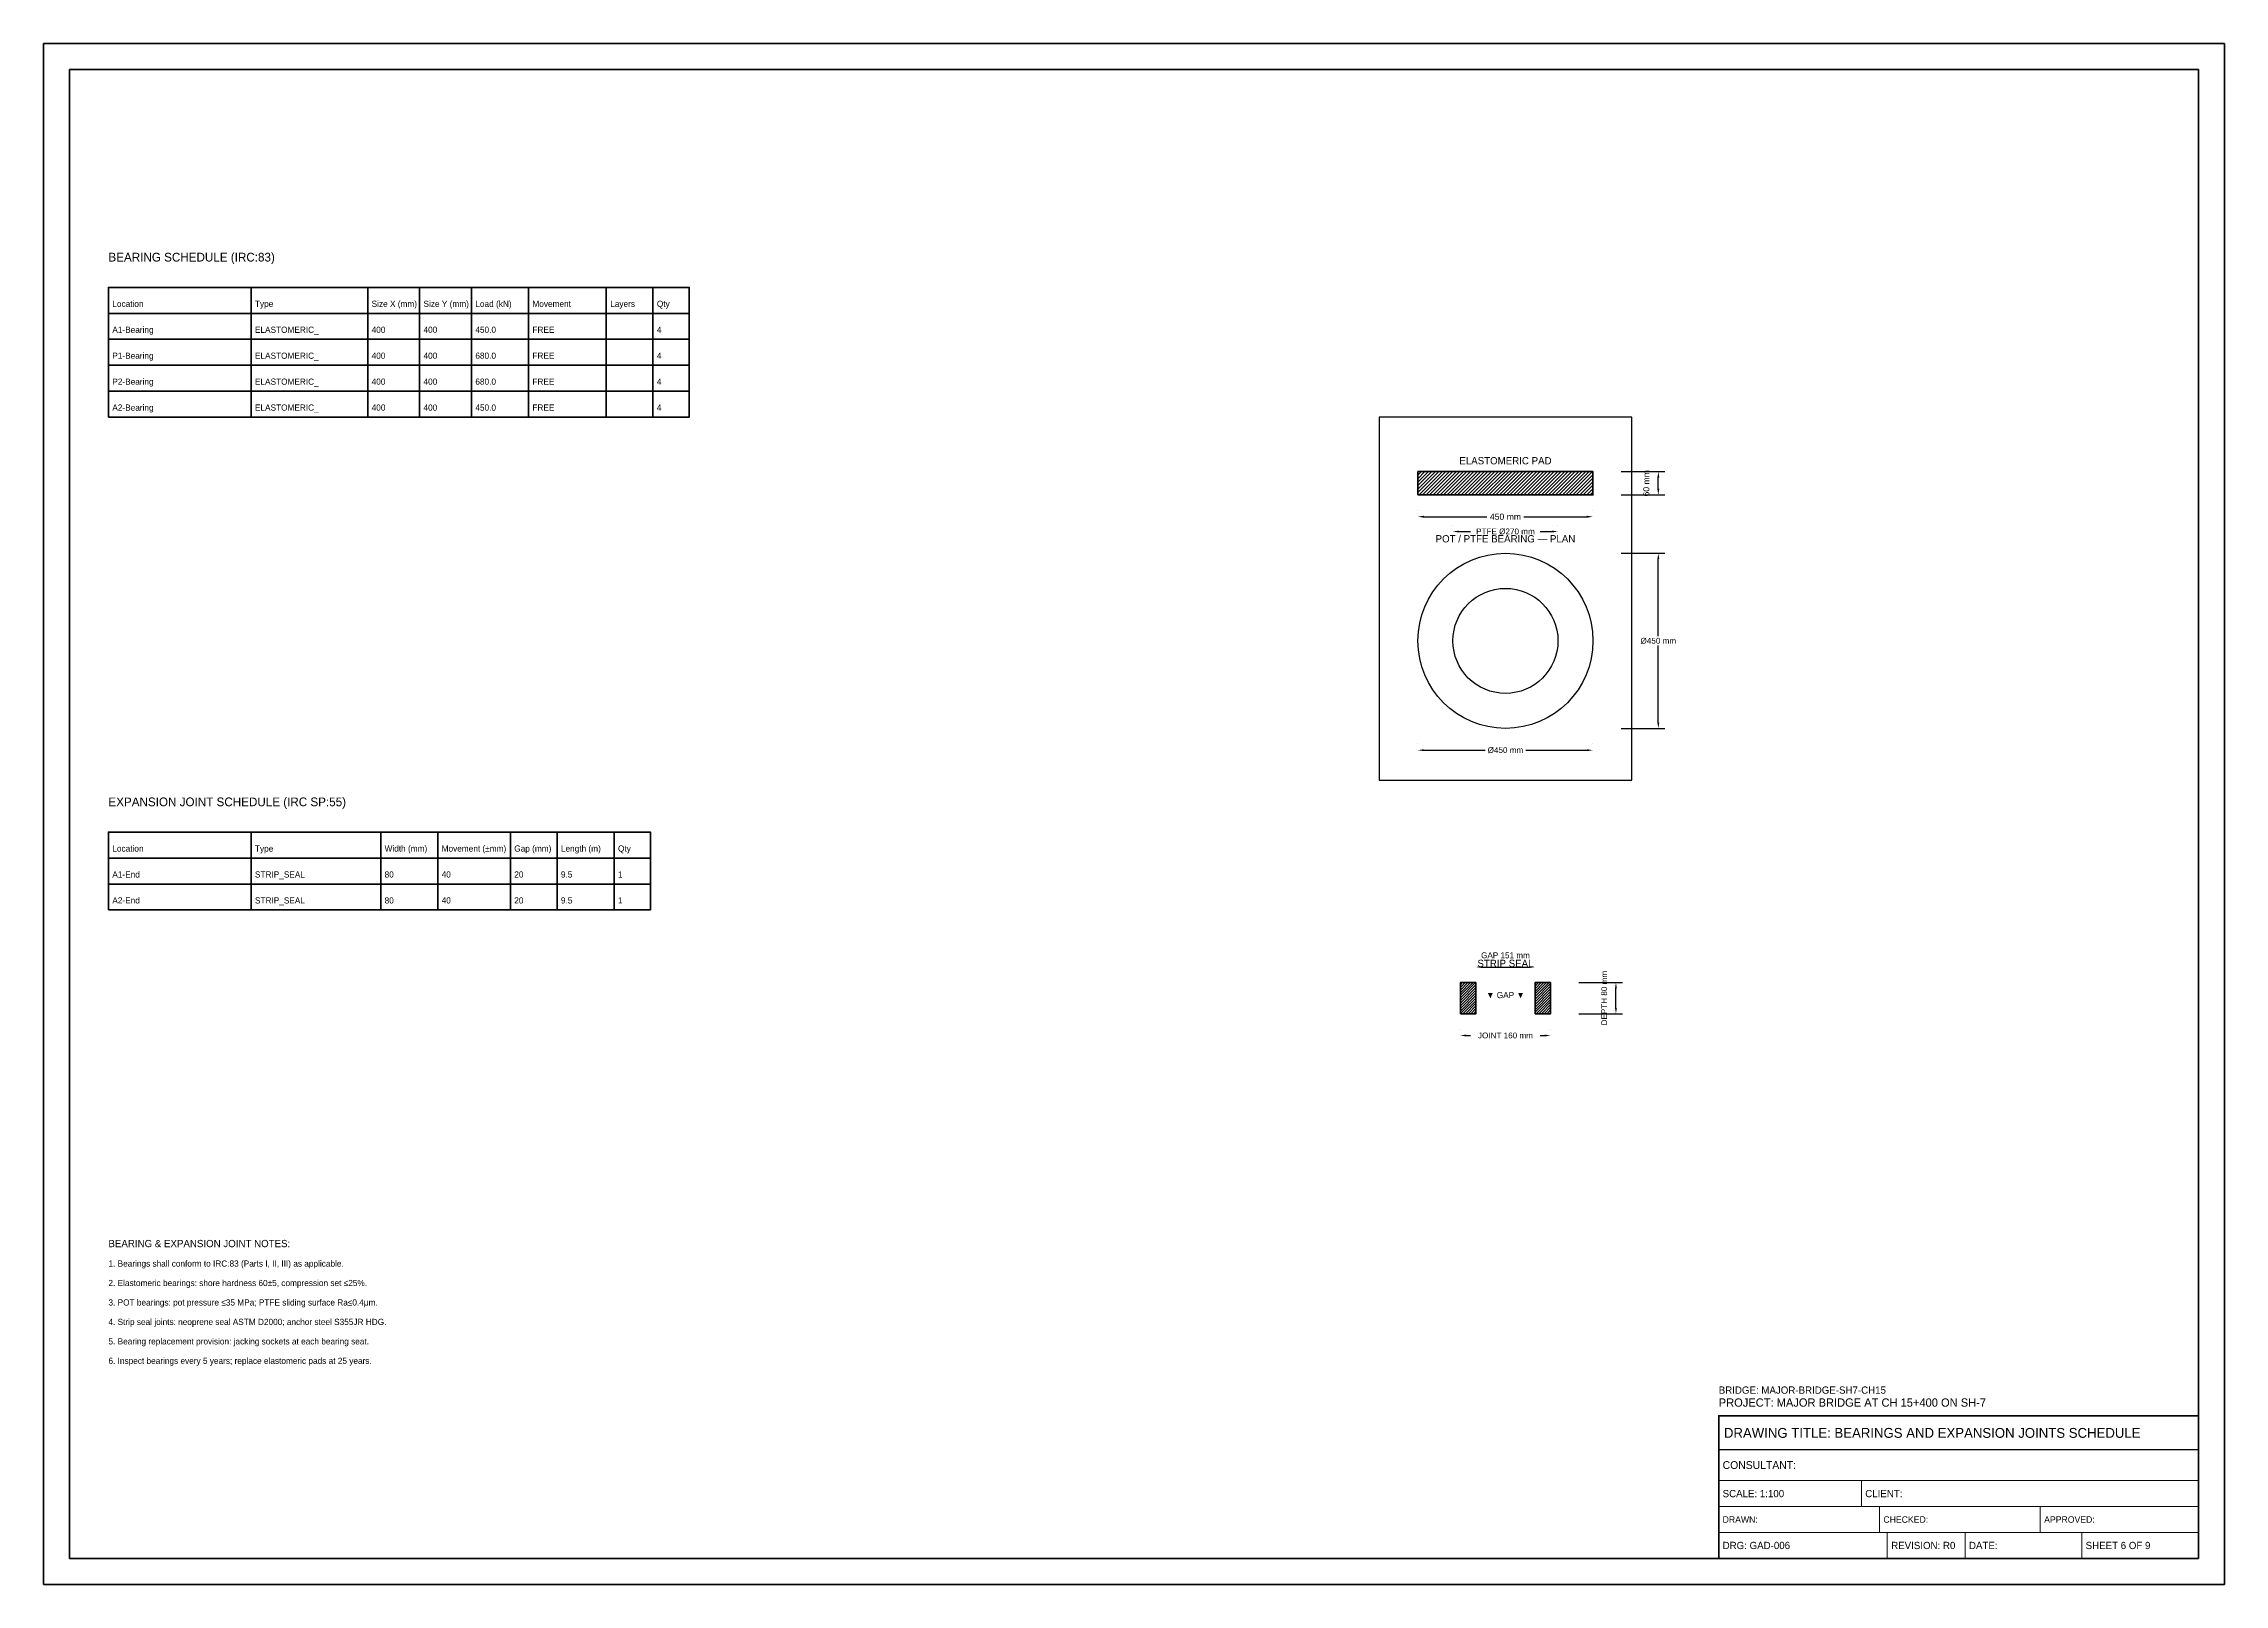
# Model space of a CAD drawing. Header units: metres. Extents: x 0 to 841, y 0 to 594.
import ezdxf
from ezdxf.enums import TextEntityAlignment as Align

# ---------------------------------------------------------------- set-up
doc = ezdxf.new("R2010")
doc.units = ezdxf.units.M
for name, color, linetype, lineweight in [('BORDER-INNER', 7, 'Continuous', 35), ('BORDER-OUTER', 7, 'Continuous', 70), ('DIM-LINEAR', 3, 'Continuous', 18), ('STRUC-HATCHING', 8, 'Continuous', 18), ('STRUC-OUTLINE', 1, 'Continuous', 50), ('SUB-BEARING', 5, 'Continuous', 25), ('SUB-EXPJOINT', 6, 'Continuous', 25), ('TEXT-GENERAL', 7, 'Continuous', 18), ('TEXT-HEADER', 7, 'Continuous', 25), ('TEXT-SPEC', 7, 'Continuous', 13), ('TEXT-TITLE', 7, 'Continuous', 25), ('TITLEBLK-BOX', 7, 'Continuous', 50), ('TITLEBLK-TEXT', 7, 'Continuous', 18)]:
    doc.layers.add(name, color=color, linetype=linetype, lineweight=lineweight)
doc.styles.add('BRIDGE_STD', font='Arial.ttf')
doc.dimstyles.new('pmb100', dxfattribs={"dimtxt": 2.5, "dimasz": 0.9375, "dimexe": 2.5, "dimexo": 2.5, "dimtad": 0, "dimtih": 1, "dimdec": 0, "dimtxsty": 'BRIDGE_STD', "dimcen": 2.5, "dimazin": 3, "dimtfac": 1, "dimtmove": 0, "dimatfit": 3})

msp = doc.modelspace()

# ---------------------------------------------------------------- hatches: boundary and pattern name
at = {"layer": 'STRUC-HATCHING'}
h = msp.add_hatch(dxfattribs=at)
h.set_pattern_fill('ANSI31', scale=0.3)
h.paths.add_polyline_path([(530, 420), (597.5, 420), (597.5, 429), (530, 429)])
h = msp.add_hatch(dxfattribs=at)
h.set_pattern_fill('ANSI31', scale=0.225)
h.paths.add_polyline_path([(546.35, 220), (552.35, 220), (552.35, 232), (546.35, 232)])
h = msp.add_hatch(dxfattribs=at)
h.set_pattern_fill('ANSI31', scale=0.225)
h.paths.add_polyline_path([(575.15, 220), (581.15, 220), (581.15, 232), (575.15, 232)])

# ---------------------------------------------------------------- linework, layer by layer
at = {"layer": 'BORDER-INNER'}
msp.add_lwpolyline([(10, 10), (831, 10), (831, 584), (10, 584), (10, 10)], dxfattribs=at)
at = {"layer": 'BORDER-OUTER'}
msp.add_lwpolyline([(0, 0), (841, 0), (841, 594), (0, 594), (0, 0)], dxfattribs=at)
at = {"layer": 'STRUC-OUTLINE', "lineweight": 30}
msp.add_lwpolyline([(515, 310), (612.5, 310), (612.5, 450), (515, 450), (515, 310)], dxfattribs=at)
at = {"layer": 'SUB-BEARING', "lineweight": 40}
msp.add_lwpolyline([(530, 420), (597.5, 420), (597.5, 429), (530, 429), (530, 420)], dxfattribs=at)
at = {"layer": 'SUB-BEARING'}
for radius in [33.75, 20.25]:
    msp.add_circle((563.75, 363.75), radius, dxfattribs=at)
at = {"layer": 'SUB-EXPJOINT', "lineweight": 35}
for points in [[(546.35, 220), (552.35, 220), (552.35, 232), (546.35, 232), (546.35, 220)], [(575.15, 220), (581.15, 220), (581.15, 232), (575.15, 232), (575.15, 220)]]:
    msp.add_lwpolyline(points, dxfattribs=at)
at = {"layer": 'TITLEBLK-BOX'}
for points in [[(25, 490), (80, 490), (80, 500), (25, 500), (25, 490)], [(80, 490), (125, 490), (125, 500), (80, 500), (80, 490)], [(125, 490), (145, 490), (145, 500), (125, 500), (125, 490)], [(145, 490), (165, 490), (165, 500), (145, 500), (145, 490)], [(165, 490), (187, 490), (187, 500), (165, 500), (165, 490)], [(187, 490), (217, 490), (217, 500), (187, 500), (187, 490)], [(217, 490), (235, 490), (235, 500), (217, 500), (217, 490)], [(235, 490), (249, 490), (249, 500), (235, 500), (235, 490)], [(25, 480), (80, 480), (80, 490), (25, 490), (25, 480)], [(80, 480), (125, 480), (125, 490), (80, 490), (80, 480)], [(125, 480), (145, 480), (145, 490), (125, 490), (125, 480)], [(145, 480), (165, 480), (165, 490), (145, 490), (145, 480)], [(165, 480), (187, 480), (187, 490), (165, 490), (165, 480)], [(187, 480), (217, 480), (217, 490), (187, 490), (187, 480)], [(217, 480), (235, 480), (235, 490), (217, 490), (217, 480)], [(235, 480), (249, 480), (249, 490), (235, 490), (235, 480)], [(25, 470), (80, 470), (80, 480), (25, 480), (25, 470)], [(80, 470), (125, 470), (125, 480), (80, 480), (80, 470)], [(125, 470), (145, 470), (145, 480), (125, 480), (125, 470)], [(145, 470), (165, 470), (165, 480), (145, 480), (145, 470)], [(165, 470), (187, 470), (187, 480), (165, 480), (165, 470)], [(187, 470), (217, 470), (217, 480), (187, 480), (187, 470)], [(217, 470), (235, 470), (235, 480), (217, 480), (217, 470)], [(235, 470), (249, 470), (249, 480), (235, 480), (235, 470)], [(25, 460), (80, 460), (80, 470), (25, 470), (25, 460)], [(80, 460), (125, 460), (125, 470), (80, 470), (80, 460)], [(125, 460), (145, 460), (145, 470), (125, 470), (125, 460)], [(145, 460), (165, 460), (165, 470), (145, 470), (145, 460)], [(165, 460), (187, 460), (187, 470), (165, 470), (165, 460)], [(187, 460), (217, 460), (217, 470), (187, 470), (187, 460)], [(217, 460), (235, 460), (235, 470), (217, 470), (217, 460)], [(235, 460), (249, 460), (249, 470), (235, 470), (235, 460)], [(25, 450), (80, 450), (80, 460), (25, 460), (25, 450)], [(80, 450), (125, 450), (125, 460), (80, 460), (80, 450)], [(125, 450), (145, 450), (145, 460), (125, 460), (125, 450)], [(145, 450), (165, 450), (165, 460), (145, 460), (145, 450)], [(165, 450), (187, 450), (187, 460), (165, 460), (165, 450)], [(187, 450), (217, 450), (217, 460), (187, 460), (187, 450)], [(217, 450), (235, 450), (235, 460), (217, 460), (217, 450)], [(235, 450), (249, 450), (249, 460), (235, 460), (235, 450)], [(25, 280), (80, 280), (80, 290), (25, 290), (25, 280)], [(80, 280), (130, 280), (130, 290), (80, 290), (80, 280)], [(130, 280), (152, 280), (152, 290), (130, 290), (130, 280)], [(152, 280), (180, 280), (180, 290), (152, 290), (152, 280)], [(180, 280), (198, 280), (198, 290), (180, 290), (180, 280)], [(198, 280), (220, 280), (220, 290), (198, 290), (198, 280)], [(220, 280), (234, 280), (234, 290), (220, 290), (220, 280)], [(25, 270), (80, 270), (80, 280), (25, 280), (25, 270)], [(80, 270), (130, 270), (130, 280), (80, 280), (80, 270)], [(130, 270), (152, 270), (152, 280), (130, 280), (130, 270)], [(152, 270), (180, 270), (180, 280), (152, 280), (152, 270)], [(180, 270), (198, 270), (198, 280), (180, 280), (180, 270)], [(198, 270), (220, 270), (220, 280), (198, 280), (198, 270)], [(220, 270), (234, 270), (234, 280), (220, 280), (220, 270)], [(25, 260), (80, 260), (80, 270), (25, 270), (25, 260)], [(80, 260), (130, 260), (130, 270), (80, 270), (80, 260)], [(130, 260), (152, 260), (152, 270), (130, 270), (130, 260)], [(152, 260), (180, 260), (180, 270), (152, 270), (152, 260)], [(180, 260), (198, 260), (198, 270), (180, 270), (180, 260)], [(198, 260), (220, 260), (220, 270), (198, 270), (198, 260)], [(220, 260), (234, 260), (234, 270), (220, 270), (220, 260)]]:
    msp.add_lwpolyline(points, dxfattribs=at)
at = {"layer": 'TITLEBLK-BOX', "lineweight": 50}
msp.add_lwpolyline([(646, 10), (831, 10), (831, 65), (646, 65), (646, 10)], dxfattribs=at)
at = {"layer": 'TITLEBLK-BOX', "lineweight": 30}
msp.add_lwpolyline([(646, 52), (831, 52), (831, 65), (646, 65), (646, 52)], dxfattribs=at)
at = {"layer": 'TITLEBLK-BOX', "lineweight": 18}
for points in [[(646, 40), (831, 40), (831, 52), (646, 52), (646, 40)], [(646, 30), (701, 30), (701, 40), (646, 40), (646, 30)], [(701, 30), (831, 30), (831, 40), (701, 40), (701, 30)], [(646, 20), (708, 20), (708, 30), (646, 30), (646, 20)], [(708, 20), (770, 20), (770, 30), (708, 30), (708, 20)], [(770, 20), (831, 20), (831, 30), (770, 30), (770, 20)], [(646, 10), (711, 10), (711, 20), (646, 20), (646, 10)], [(711, 10), (741, 10), (741, 20), (711, 20), (711, 10)], [(741, 10), (786, 10), (786, 20), (741, 20), (741, 10)], [(786, 10), (831, 10), (831, 20), (786, 20), (786, 10)]]:
    msp.add_lwpolyline(points, dxfattribs=at)

# ---------------------------------------------------------------- texts
at = {"layer": 'SUB-EXPJOINT'}
msp.add_text('▼ GAP ▼', height=2.38, dxfattribs=at).set_placement((563.75, 226), align=Align.CENTER)
at = {"layer": 'TEXT-GENERAL'}
for s, height, p in [('Location', 2.38, (26.5, 492.5)), ('Type', 2.38, (81.5, 492.5)), ('Size X (mm)', 2.38, (126.5, 492.5)), ('Size Y (mm)', 2.38, (146.5, 492.5)), ('Load (kN)', 2.38, (166.5, 492.5)), ('Movement', 2.38, (188.5, 492.5)), ('Layers', 2.38, (218.5, 492.5)), ('Qty', 2.38, (236.5, 492.5)), ('A1-Bearing', 2.38, (26.5, 482.5)), ('ELASTOMERIC_', 2.38, (81.5, 482.5)), ('400', 2.38, (126.5, 482.5)), ('400', 2.38, (146.5, 482.5)), ('450.0', 2.38, (166.5, 482.5)), ('FREE', 2.38, (188.5, 482.5)), ('4', 2.38, (236.5, 482.5)), ('P1-Bearing', 2.38, (26.5, 472.5)), ('ELASTOMERIC_', 2.38, (81.5, 472.5)), ('400', 2.38, (126.5, 472.5)), ('400', 2.38, (146.5, 472.5)), ('680.0', 2.38, (166.5, 472.5)), ('FREE', 2.38, (188.5, 472.5)), ('4', 2.38, (236.5, 472.5)), ('P2-Bearing', 2.38, (26.5, 462.5)), ('ELASTOMERIC_', 2.38, (81.5, 462.5)), ('400', 2.38, (126.5, 462.5)), ('400', 2.38, (146.5, 462.5)), ('680.0', 2.38, (166.5, 462.5)), ('FREE', 2.38, (188.5, 462.5)), ('4', 2.38, (236.5, 462.5)), ('A2-Bearing', 2.38, (26.5, 452.5)), ('ELASTOMERIC_', 2.38, (81.5, 452.5)), ('400', 2.38, (126.5, 452.5)), ('400', 2.38, (146.5, 452.5)), ('450.0', 2.38, (166.5, 452.5)), ('FREE', 2.38, (188.5, 452.5)), ('4', 2.38, (236.5, 452.5)), ('Location', 2.38, (26.5, 282.5)), ('Type', 2.38, (81.5, 282.5)), ('Width (mm)', 2.38, (131.5, 282.5)), ('Movement (±mm)', 2.38, (153.5, 282.5)), ('Gap (mm)', 2.38, (181.5, 282.5)), ('Length (m)', 2.38, (199.5, 282.5)), ('Qty', 2.38, (221.5, 282.5)), ('A1-End', 2.38, (26.5, 272.5)), ('STRIP_SEAL', 2.38, (81.5, 272.5)), ('80', 2.38, (131.5, 272.5)), ('40', 2.38, (153.5, 272.5)), ('20', 2.38, (181.5, 272.5)), ('9.5', 2.38, (199.5, 272.5)), ('1', 2.38, (221.5, 272.5)), ('A2-End', 2.38, (26.5, 262.5)), ('STRIP_SEAL', 2.38, (81.5, 262.5)), ('80', 2.38, (131.5, 262.5)), ('40', 2.38, (153.5, 262.5)), ('20', 2.38, (181.5, 262.5)), ('9.5', 2.38, (199.5, 262.5)), ('1', 2.38, (221.5, 262.5)), ('BEARING & EXPANSION JOINT NOTES:', 2.8, (25, 130))]:
    msp.add_text(s, height=height, dxfattribs=at).set_placement(p)
for s, p in [('ELASTOMERIC PAD', (563.75, 431.8)), ('POT / PTFE BEARING — PLAN', (563.75, 401.7)), ('STRIP SEAL', (563.75, 238))]:
    msp.add_text(s, height=2.8, dxfattribs=at).set_placement(p, align=Align.CENTER)
at = {"layer": 'TEXT-HEADER'}
for s, p in [('BEARING SCHEDULE (IRC:83)', (25, 510)), ('EXPANSION JOINT SCHEDULE (IRC SP:55)', (25, 300))]:
    msp.add_text(s, height=3.36, dxfattribs=at).set_placement(p)
at = {"layer": 'TEXT-SPEC'}
for s, p in [('1. Bearings shall conform to IRC:83 (Parts I, II, III) as applicable.', (25, 122.5)), ('3. POT bearings: pot pressure ≤35 MPa; PTFE sliding surface Ra≤0.4μm.', (25, 107.5)), ('2. Elastomeric bearings: shore hardness 60±5, compression set ≤25%.', (25, 115)), ('4. Strip seal joints: neoprene seal ASTM D2000; anchor steel S355JR HDG.', (25, 100)), ('5. Bearing replacement provision: jacking sockets at each bearing seat.', (25, 92.5)), ('6. Inspect bearings every 5 years; replace elastomeric pads at 25 years.', (25, 85))]:
    msp.add_text(s, height=2.38, dxfattribs=at).set_placement(p)
at = {"layer": 'TEXT-TITLE'}
for s, height, p in [('PROJECT: MAJOR BRIDGE AT CH 15+400 ON SH-7', 3.2, (646, 68.5)), ('DRAWING TITLE: BEARINGS AND EXPANSION JOINTS SCHEDULE', 3.8, (648, 56.5))]:
    msp.add_text(s, height=height, dxfattribs=at).set_placement(p)
at = {"layer": 'TITLEBLK-TEXT'}
for s, height, p in [('BRIDGE: MAJOR-BRIDGE-SH7-CH15', 2.8, (646, 73.5)), ('CONSULTANT: ', 3, (647.5, 44.5)), ('SCALE: 1:100', 2.8, (647.5, 33.6)), ('CLIENT: ', 2.8, (702.5, 33.6)), ('DRAWN: ', 2.5, (647.5, 23.75)), ('CHECKED: ', 2.5, (709.5, 23.75)), ('APPROVED: ', 2.5, (771.5, 23.75)), ('DRG: GAD-006', 2.8, (647.5, 13.6)), ('REVISION: R0', 2.8, (712.5, 13.6)), ('DATE: ', 2.8, (742.5, 13.6)), ('SHEET 6 OF 9', 2.8, (787.5, 13.6))]:
    msp.add_text(s, height=height, dxfattribs=at).set_placement(p)

# ---------------------------------------------------------------- dimensions: what is measured, and where the dimension line sits
at = {"layer": 'DIM-LINEAR'}
for base, p1, p2, text, override in [((622.7, 420), (605.9, 420), (605.9, 429), '60 mm', {"dimtxt": 2.38, "dimasz": 2.38, "dimgap": 0.952, "dimclrt": 3}), ((622.7, 330), (605.9, 330), (605.9, 397.5), 'Ø450 mm', {"dimtxt": 2.24, "dimasz": 2.24, "dimgap": 0.896, "dimclrt": 3}), ((606.35, 220), (589.55, 220), (589.55, 232), 'DEPTH 80 mm', {"dimtxt": 2.24, "dimasz": 2.24, "dimgap": 0.896, "dimclrt": 3})]:
    msp.add_linear_dim(base=base, p1=p1, p2=p2, angle=90, text=text, dimstyle='pmb100', override=override, dxfattribs=at).render()
for base, p1, p2, text, override in [((530, 411.6), (530, 411.6), (597.5, 411.6), '450 mm', {"dimtxt": 2.38, "dimasz": 2.38, "dimgap": 0.952, "dimclrt": 3}), ((543.5, 405.9), (543.5, 405.9), (584, 405.9), 'PTFE Ø270 mm', {"dimtxt": 2.24, "dimasz": 2.24, "dimgap": 0.896, "dimclrt": 3}), ((530, 321.6), (530, 321.6), (597.5, 321.6), 'Ø450 mm', {"dimtxt": 2.24, "dimasz": 2.24, "dimgap": 0.896, "dimclrt": 3}), ((552.35, 238), (552.35, 238), (575.15, 238), 'GAP 151 mm', {"dimtxt": 2.24, "dimasz": 2.24, "dimgap": 0.896, "dimclrt": 3}), ((546.35, 211.6), (546.35, 211.6), (581.15, 211.6), 'JOINT 160 mm', {"dimtxt": 2.24, "dimasz": 2.24, "dimgap": 0.896, "dimclrt": 3})]:
    msp.add_linear_dim(base=base, p1=p1, p2=p2, text=text, dimstyle='pmb100', override=override, dxfattribs=at).render()

doc.saveas('drawing.dxf')
